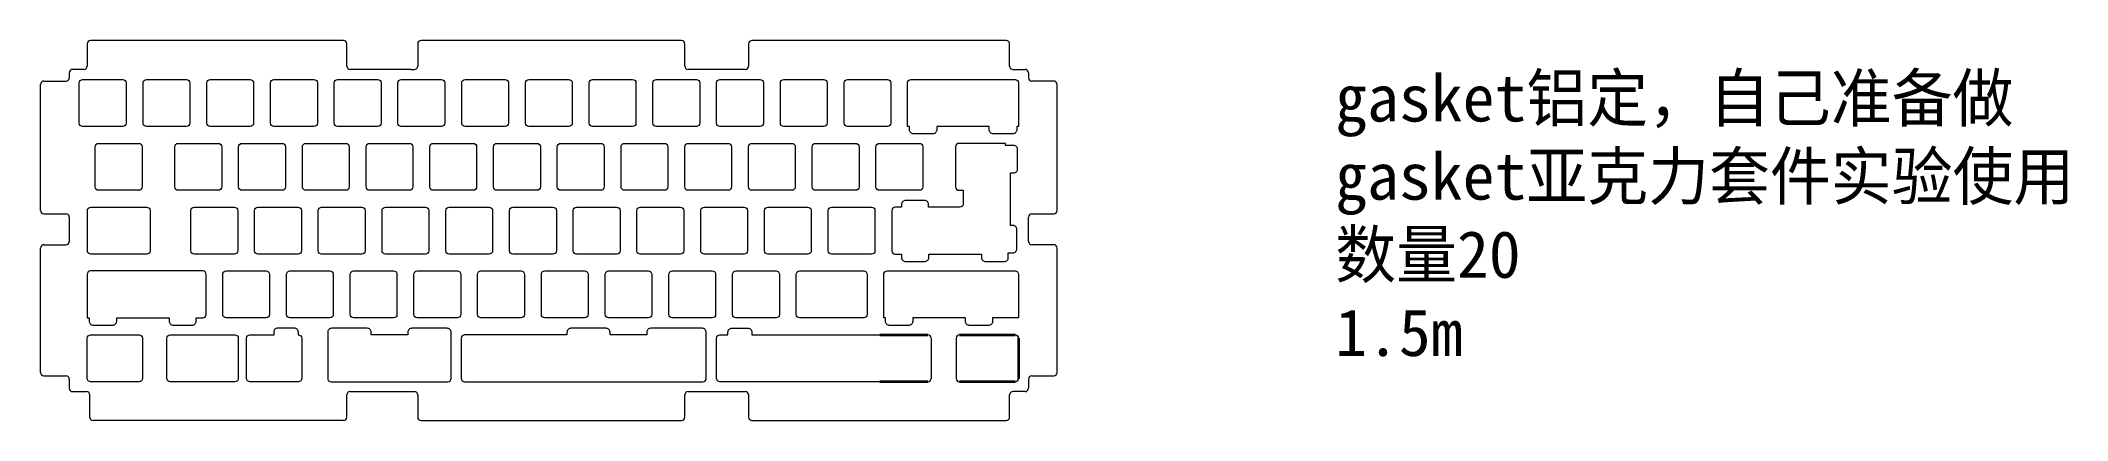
# Model space of a CAD drawing. Header units: millimetres. Extents: x 0 to 606, y 0 to 113.
import ezdxf

# ---------------------------------------------------------------- set-up
doc = ezdxf.new("R2010")
doc.units = ezdxf.units.MM
doc.layers.get('0').update_dxf_attribs({"lineweight": 35})
doc.layers.add('尺寸线层', color=3, linetype='Continuous', lineweight=18)
doc.layers.add('细实线层', color=7, linetype='Continuous', lineweight=18)

msp = doc.modelspace()

# ---------------------------------------------------------------- linework, layer by layer
for p, q in [((250.86, 25.55), (265.24, 25.55)), ((274.67, 25.55), (291.29, 25.55)), ((292.29, 24.55), (292.29, 12.55)), ((265.24, 11.55), (250.86, 11.55))]:
    msp.add_line(p, q)
at = {"color": 0}
msp.add_line((291.29, 11.55), (274.67, 11.55), dxfattribs=at)
at = {"layer": '细实线层'}
for p, q in [((13.91, 112.38), (13.91, 105.79)), ((90.53, 113.38), (14.91, 113.38)), ((91.53, 105.79), (91.53, 112.38)), ((112.73, 112.38), (112.73, 105.79)), ((191.57, 113.38), (113.73, 113.38)), ((192.57, 105.79), (192.57, 112.38)), ((211.66, 112.38), (211.66, 105.79)), ((288.68, 113.38), (212.66, 113.38)), ((289.68, 105.79), (289.68, 112.38)), ((8.59, 103.79), (8.59, 102.3)), ((12.91, 104.79), (9.59, 104.79)), ((93.53, 104.79), (92.53, 104.79)), ((110.73, 104.79), (111.73, 104.79)), ((210.66, 104.79), (193.57, 104.79)), ((290.68, 104.79), (294.29, 104.79)), ((295.29, 103.79), (295.29, 102.3)), ((0, 62.67), (0, 100.3)), ((1, 101.3), (7.59, 101.3)), ((1, 101.3), (7.59, 101.3)), ((302.88, 101.3), (296.29, 101.3)), ((303.88, 62.67), (303.88, 100.3)), ((1, 61.67), (7.59, 61.67)), ((8.59, 60.67), (8.59, 53.45)), ((295.29, 53.45), (295.29, 60.67)), ((296.29, 61.67), (302.88, 61.67)), ((0, 14.32), (0, 51.45)), ((1, 52.45), (7.59, 52.45)), ((302.88, 52.45), (296.29, 52.45)), ((303.88, 14.32), (303.88, 51.45)), ((266.24, 24.55), (266.24, 12.55)), ((273.67, 24.55), (273.67, 12.55)), ((1, 13.32), (7.59, 13.32)), ((8.59, 12.32), (8.59, 9.59)), ((295.29, 12.32), (295.29, 9.59)), ((296.29, 13.32), (302.88, 13.32)), ((9.59, 8.59), (13.7, 8.59)), ((14.7, 1), (14.7, 7.59)), ((86.83, 11.55), (98.15, 11.55)), ((91.53, 1), (91.53, 7.59)), ((92.53, 8.59), (111.73, 8.59)), ((112.73, 7.59), (112.73, 1)), ((192.57, 1), (192.57, 7.59)), ((193.57, 8.59), (210.66, 8.59)), ((211.66, 7.59), (211.66, 1)), ((289.68, 1), (289.68, 7.59)), ((294.29, 8.59), (290.68, 8.59)), ((90.53, 0), (15.7, 0)), ((113.73, 0), (191.57, 0)), ((212.66, 0), (288.68, 0))]:
    msp.add_line(p, q, dxfattribs=at)
at = {"layer": '细实线层', "linetype": 'Continuous'}
msp.add_lwpolyline([(110.73, 104.79), (93.53, 104.79, -0.414214)], format="xyb", dxfattribs=at)
at = {"layer": '细实线层'}
for points in [[(25.59, 100.75), (25.59, 88.75, -0.414214), (24.59, 87.75), (12.59, 87.75, -0.414214), (11.59, 88.75), (11.59, 100.75, -0.414214), (12.59, 101.75), (24.59, 101.75, -0.414214)], [(44.64, 100.75), (44.64, 88.75, -0.414214), (43.64, 87.75), (31.64, 87.75, -0.414214), (30.64, 88.75), (30.64, 100.75, -0.414214), (31.64, 101.75), (43.64, 101.75, -0.414214)], [(63.69, 100.75), (63.69, 88.75, -0.414214), (62.69, 87.75), (50.69, 87.75, -0.414214), (49.69, 88.75), (49.69, 100.75, -0.414214), (50.69, 101.75), (62.69, 101.75, -0.414214)], [(82.74, 100.75), (82.74, 88.75, -0.414214), (81.74, 87.75), (69.74, 87.75, -0.414214), (68.74, 88.75), (68.74, 100.75, -0.414214), (69.74, 101.75), (81.74, 101.75, -0.414214)], [(101.79, 100.75), (101.79, 88.75, -0.414214), (100.79, 87.75), (88.79, 87.75, -0.414214), (87.79, 88.75), (87.79, 100.75, -0.414214), (88.79, 101.75), (100.79, 101.75, -0.414214)], [(120.84, 100.75), (120.84, 88.75, -0.414214), (119.84, 87.75), (107.84, 87.75, -0.414214), (106.84, 88.75), (106.84, 100.75, -0.414214), (107.84, 101.75), (119.84, 101.75, -0.414214)], [(139.89, 100.75), (139.89, 88.75, -0.414214), (138.89, 87.75), (126.89, 87.75, -0.414214), (125.89, 88.75), (125.89, 100.75, -0.414214), (126.89, 101.75), (138.89, 101.75, -0.414214)], [(158.94, 100.75), (158.94, 88.75, -0.414214), (157.94, 87.75), (145.94, 87.75, -0.414214), (144.94, 88.75), (144.94, 100.75, -0.414214), (145.94, 101.75), (157.94, 101.75, -0.414214)], [(177.99, 100.75), (177.99, 88.75, -0.414214), (176.99, 87.75), (164.99, 87.75, -0.414214), (163.99, 88.75), (163.99, 100.75, -0.414214), (164.99, 101.75), (176.99, 101.75, -0.414214)], [(197.04, 100.75), (197.04, 88.75, -0.414214), (196.04, 87.75), (184.04, 87.75, -0.414214), (183.04, 88.75), (183.04, 100.75, -0.414214), (184.04, 101.75), (196.04, 101.75, -0.414214)], [(216.09, 100.75), (216.09, 88.75, -0.414214), (215.09, 87.75), (203.09, 87.75, -0.414214), (202.09, 88.75), (202.09, 100.75, -0.414214), (203.09, 101.75), (215.09, 101.75, -0.414214)], [(235.14, 100.75), (235.14, 88.75, -0.414214), (234.14, 87.75), (222.14, 87.75, -0.414214), (221.14, 88.75), (221.14, 100.75, -0.414214), (222.14, 101.75), (234.14, 101.75, -0.414214)], [(254.19, 100.75), (254.19, 88.75, -0.414214), (253.19, 87.75), (241.19, 87.75, -0.414214), (240.19, 88.75), (240.19, 100.75, -0.414214), (241.19, 101.75), (253.19, 101.75, -0.414214)], [(30.35, 81.7), (30.35, 69.7, -0.414214), (29.35, 68.7), (17.35, 68.7, -0.414214), (16.35, 69.7), (16.35, 81.7, -0.414214), (17.35, 82.7), (29.35, 82.7, -0.414214)], [(54.16, 81.7), (54.16, 69.7, -0.414214), (53.16, 68.7), (41.17, 68.7, -0.414214), (40.17, 69.7), (40.17, 81.7, -0.414214), (41.17, 82.7), (53.16, 82.7, -0.414214)], [(73.21, 81.7), (73.21, 69.7, -0.414214), (72.21, 68.7), (60.22, 68.7, -0.414214), (59.22, 69.7), (59.22, 81.7, -0.414214), (60.22, 82.7), (72.21, 82.7, -0.414214)], [(92.26, 81.7), (92.26, 69.7, -0.414214), (91.26, 68.7), (79.27, 68.7, -0.414214), (78.27, 69.7), (78.27, 81.7, -0.414214), (79.27, 82.7), (91.26, 82.7, -0.414214)], [(111.31, 81.7), (111.31, 69.7, -0.414214), (110.31, 68.7), (98.32, 68.7, -0.414214), (97.32, 69.7), (97.32, 81.7, -0.414214), (98.32, 82.7), (110.31, 82.7, -0.414214)], [(130.36, 81.7), (130.36, 69.7, -0.414214), (129.36, 68.7), (117.37, 68.7, -0.414214), (116.37, 69.7), (116.37, 81.7, -0.414214), (117.37, 82.7), (129.36, 82.7, -0.414214)], [(149.41, 81.7), (149.41, 69.7, -0.414214), (148.41, 68.7), (136.42, 68.7, -0.414214), (135.42, 69.7), (135.42, 81.7, -0.414214), (136.42, 82.7), (148.41, 82.7, -0.414214)], [(168.46, 81.7), (168.46, 69.7, -0.414214), (167.46, 68.7), (155.47, 68.7, -0.414214), (154.47, 69.7), (154.47, 81.7, -0.414214), (155.47, 82.7), (167.46, 82.7, -0.414214)], [(187.51, 81.7), (187.51, 69.7, -0.414214), (186.51, 68.7), (174.52, 68.7, -0.414214), (173.52, 69.7), (173.52, 81.7, -0.414214), (174.52, 82.7), (186.51, 82.7, -0.414214)], [(206.56, 81.7), (206.56, 69.7, -0.414214), (205.56, 68.7), (193.57, 68.7, -0.414214), (192.57, 69.7), (192.57, 81.7, -0.414214), (193.57, 82.7), (205.56, 82.7, -0.414214)], [(225.61, 81.7), (225.61, 69.7, -0.414214), (224.61, 68.7), (212.62, 68.7, -0.414214), (211.62, 69.7), (211.62, 81.7, -0.414214), (212.62, 82.7), (224.61, 82.7, -0.414214)], [(244.66, 81.7), (244.66, 69.7, -0.414214), (243.66, 68.7), (231.67, 68.7, -0.414214), (230.67, 69.7), (230.67, 81.7, -0.414214), (231.67, 82.7), (243.66, 82.7, -0.414214)], [(263.71, 81.7), (263.71, 69.7, -0.414214), (262.71, 68.7), (250.72, 68.7, -0.414214), (249.72, 69.7), (249.72, 81.7, -0.414214), (250.72, 82.7), (262.71, 82.7, -0.414214)], [(265.45, 63.65), (265.45, 64.48, 0.414214), (264.25, 65.68), (258.58, 65.68, 0.414214), (257.38, 64.48), (257.38, 63.65), (255.45, 63.65, 0.414214), (254.45, 62.65), (254.45, 50.65, 0.414214), (255.45, 49.65), (257.38, 49.65), (257.38, 48.64, 0.414214), (258.58, 47.44), (264.31, 47.44, 0.414214), (265.51, 48.64), (265.51, 49.65), (281.29, 49.65), (281.29, 48.6, 0.414214), (282.49, 47.4), (288.08, 47.4, 0.414214), (289.28, 48.6), (289.28, 50.03), (290.67, 50.03, 0.414214), (291.87, 51.23), (291.87, 56.99, 0.414214), (290.67, 58.19), (289.96, 58.19), (289.96, 73.88), (290.87, 73.88, 0.414214), (292.07, 75.08), (292.07, 80.9, 0.414214), (290.87, 82.1), (288.43, 82.1), (288.43, 82.7), (274.53, 82.7, 0.414214), (273.53, 81.7), (273.53, 69.7, 0.414214), (274.53, 68.7), (275.83, 68.7), (275.83, 64.65, -0.414214), (274.83, 63.65)], [(32.73, 62.65), (32.73, 50.65, -0.414214), (31.73, 49.65), (15.01, 49.65, -0.414214), (14.01, 50.65), (14.01, 62.65, -0.414214), (15.01, 63.65), (31.73, 63.65, -0.414214)], [(58.93, 62.65), (58.93, 50.65, -0.414214), (57.93, 49.65), (45.93, 49.65, -0.414214), (44.93, 50.65), (44.93, 62.65, -0.414214), (45.93, 63.65), (57.93, 63.65, -0.414214)], [(77.98, 62.65), (77.98, 50.65, -0.414214), (76.98, 49.65), (64.98, 49.65, -0.414214), (63.98, 50.65), (63.98, 62.65, -0.414214), (64.98, 63.65), (76.98, 63.65, -0.414214)], [(97.03, 62.65), (97.03, 50.65, -0.414214), (96.03, 49.65), (84.03, 49.65, -0.414214), (83.03, 50.65), (83.03, 62.65, -0.414214), (84.03, 63.65), (96.03, 63.65, -0.414214)], [(116.08, 62.65), (116.08, 50.65, -0.414214), (115.08, 49.65), (103.08, 49.65, -0.414214), (102.08, 50.65), (102.08, 62.65, -0.414214), (103.08, 63.65), (115.08, 63.65, -0.414214)], [(135.13, 62.65), (135.13, 50.65, -0.414214), (134.13, 49.65), (122.13, 49.65, -0.414214), (121.13, 50.65), (121.13, 62.65, -0.414214), (122.13, 63.65), (134.13, 63.65, -0.414214)], [(154.18, 62.65), (154.18, 50.65, -0.414214), (153.18, 49.65), (141.18, 49.65, -0.414214), (140.18, 50.65), (140.18, 62.65, -0.414214), (141.18, 63.65), (153.18, 63.65, -0.414214)], [(173.23, 62.65), (173.23, 50.65, -0.414214), (172.23, 49.65), (160.23, 49.65, -0.414214), (159.23, 50.65), (159.23, 62.65, -0.414214), (160.23, 63.65), (172.23, 63.65, -0.414214)], [(192.28, 62.65), (192.28, 50.65, -0.414214), (191.28, 49.65), (179.28, 49.65, -0.414214), (178.28, 50.65), (178.28, 62.65, -0.414214), (179.28, 63.65), (191.28, 63.65, -0.414214)], [(211.33, 62.65), (211.33, 50.65, -0.414214), (210.33, 49.65), (198.33, 49.65, -0.414214), (197.33, 50.65), (197.33, 62.65, -0.414214), (198.33, 63.65), (210.33, 63.65, -0.414214)], [(230.38, 62.65), (230.38, 50.65, -0.414214), (229.38, 49.65), (217.38, 49.65, -0.414214), (216.38, 50.65), (216.38, 62.65, -0.414214), (217.38, 63.65), (229.38, 63.65, -0.414214)], [(249.43, 62.65), (249.43, 50.65, -0.414214), (248.43, 49.65), (236.43, 49.65, -0.414214), (235.43, 50.65), (235.43, 62.65, -0.414214), (236.43, 63.65), (248.43, 63.65, -0.414214)], [(38.45, 30.6), (38.45, 29.65, 0.414214), (39.65, 28.45), (45.36, 28.45, 0.414214), (46.56, 29.65), (46.56, 30.6), (48.53, 30.6, 0.414214), (49.53, 31.6), (49.53, 43.6, 0.414214), (48.53, 44.6), (14.94, 44.6, 0.414214), (13.94, 43.6), (13.94, 30.6), (14.51, 30.6), (14.51, 29.65, 0.414214), (15.71, 28.45), (21.57, 28.45, 0.414214), (22.77, 29.65), (22.77, 30.6)], [(68.45, 43.6), (68.45, 31.6, -0.414214), (67.45, 30.6), (55.45, 30.6, -0.414214), (54.45, 31.6), (54.45, 43.6, -0.414214), (55.45, 44.6), (67.45, 44.6, -0.414214)], [(87.5, 43.6), (87.5, 31.6, -0.414214), (86.5, 30.6), (74.5, 30.6, -0.414214), (73.5, 31.6), (73.5, 43.6, -0.414214), (74.5, 44.6), (86.5, 44.6, -0.414214)], [(106.55, 43.6), (106.55, 31.6, -0.414214), (105.55, 30.6), (93.55, 30.6, -0.414214), (92.55, 31.6), (92.55, 43.6, -0.414214), (93.55, 44.6), (105.55, 44.6, -0.414214)], [(125.6, 43.6), (125.6, 31.6, -0.414214), (124.6, 30.6), (112.6, 30.6, -0.414214), (111.6, 31.6), (111.6, 43.6, -0.414214), (112.6, 44.6), (124.6, 44.6, -0.414214)], [(144.65, 43.6), (144.65, 31.6, -0.414214), (143.65, 30.6), (131.65, 30.6, -0.414214), (130.65, 31.6), (130.65, 43.6, -0.414214), (131.65, 44.6), (143.65, 44.6, -0.414214)], [(163.7, 43.6), (163.7, 31.6, -0.414214), (162.7, 30.6), (150.7, 30.6, -0.414214), (149.7, 31.6), (149.7, 43.6, -0.414214), (150.7, 44.6), (162.7, 44.6, -0.414214)], [(182.75, 43.6), (182.75, 31.6, -0.414214), (181.75, 30.6), (169.75, 30.6, -0.414214), (168.75, 31.6), (168.75, 43.6, -0.414214), (169.75, 44.6), (181.75, 44.6, -0.414214)], [(201.8, 43.6), (201.8, 31.6, -0.414214), (200.8, 30.6), (188.8, 30.6, -0.414214), (187.8, 31.6), (187.8, 43.6, -0.414214), (188.8, 44.6), (200.8, 44.6, -0.414214)], [(220.85, 43.6), (220.85, 31.6, -0.414214), (219.85, 30.6), (207.85, 30.6, -0.414214), (206.85, 31.6), (206.85, 43.6, -0.414214), (207.85, 44.6), (219.85, 44.6, -0.414214)], [(247.05, 43.6), (247.05, 31.6, -0.414214), (246.05, 30.6), (226.87, 30.6, -0.414214), (225.87, 31.6), (225.87, 43.6, -0.414214), (226.87, 44.6), (246.05, 44.6, -0.414214)], [(284.6, 30.6), (284.6, 29.56, -0.414214), (283.4, 28.36), (277.67, 28.36, -0.414214), (276.47, 29.56), (276.47, 30.6), (260.7, 30.6), (260.7, 29.56, -0.414214), (259.5, 28.36), (253.78, 28.36, -0.414214), (252.58, 29.56), (252.58, 30.6), (252.03, 30.6), (252.03, 43.6, -0.414214), (253.03, 44.6), (291.29, 44.6, -0.414214), (292.29, 43.6), (292.29, 30.6)], [(30.49, 24.55), (30.49, 12.55, -0.414214), (29.49, 11.55), (14.97, 11.55, -0.414214), (13.97, 12.55), (13.97, 24.55, -0.414214), (14.97, 25.55), (29.49, 25.55, -0.414214)], [(59.12, 24.55), (59.12, 12.55, -0.414214), (58.12, 11.55), (38.78, 11.55, -0.414214), (37.78, 12.55), (37.78, 24.55, -0.414214), (38.78, 25.55), (58.12, 25.55, -0.414214)], [(69.81, 25.55), (69.81, 26.46, -0.414214), (71.01, 27.66), (75.76, 27.66, -0.414214), (76.96, 26.46), (76.96, 25.55), (77.06, 25.55, -0.414214), (78.06, 24.55), (78.06, 12.55, -0.414214), (77.06, 11.55), (62.6, 11.55, -0.414214), (61.6, 12.55), (61.6, 24.55, -0.414214), (62.6, 25.55)], [(121.52, 27.49), (111, 27.49, 0.414214), (109.8, 26.29), (109.8, 25.55), (98.87, 25.55), (98.87, 26.29, 0.414214), (97.67, 27.49), (87.03, 27.49, 0.414214), (85.83, 26.29), (85.83, 12.55, 0.414214), (86.83, 11.55), (121.72, 11.55, 0.414214), (122.72, 12.55), (122.72, 26.29, 0.414214)]]:
    msp.add_lwpolyline(points, format="xyb", close=True, dxfattribs=at)
for points in [[(283.57, 87.75), (267.91, 87.75), (267.91, 86.76, -0.414214), (266.71, 85.56), (260.96, 85.56, -0.414214), (259.76, 86.76), (259.76, 87.75), (259.17, 87.75), (259.17, 100.75, -0.414214), (260.17, 101.75), (291.29, 101.75, -0.414214), (292.29, 100.75), (292.29, 87.75)], [(292.29, 87.75), (291.82, 87.75), (291.82, 86.76, -0.414214), (290.62, 85.56), (284.77, 85.56, -0.414214), (283.57, 86.76), (283.57, 87.75)], [(181.19, 25.55), (170.23, 25.55), (170.23, 26.29, 0.414214), (169.03, 27.49), (158.56, 27.49, 0.414214), (157.36, 26.29), (157.36, 25.55), (126.77, 25.55, 0.414214), (125.77, 24.55), (125.77, 12.55, 0.414214), (126.77, 11.55), (198, 11.55, 0.414214)], [(197.8, 27.49), (182.39, 27.49, 0.414214), (181.19, 26.29), (181.19, 25.55)], [(198, 11.55, 0.414214), (199, 12.55), (199, 26.29, 0.414214), (197.8, 27.49)], [(265.24, 11.55), (203.09, 11.55, -0.414214), (202.09, 12.55), (202.09, 24.55, -0.414214), (203.09, 25.55), (205.48, 25.55)], [(205.48, 25.55), (205.48, 26.33, -0.414214), (206.68, 27.53), (211.42, 27.53, -0.414214), (212.62, 26.33), (212.62, 25.55), (265.24, 25.55)], [(274.67, 25.55), (291.29, 25.55, -0.414214), (292.29, 24.55), (292.29, 12.55, -0.414214), (291.29, 11.55), (274.67, 11.55)]]:
    msp.add_lwpolyline(points, format="xyb", dxfattribs=at)
for centre, start, end in [((14.91, 112.38), 90, 180), ((90.53, 112.38), 0, 90), ((113.73, 112.38), 90, 180), ((191.57, 112.38), 360, 90), ((212.66, 112.38), 90, 180), ((288.68, 112.38), 0, 90), ((9.59, 103.79), 90, 180), ((12.91, 105.79), 270, 0), ((92.53, 105.79), 180, 270), ((111.73, 105.79), 270, 0), ((193.57, 105.79), 180, 270), ((210.66, 105.79), 270, 0), ((290.68, 105.79), 180, 270), ((294.29, 103.79), 0, 90), ((1, 100.3), 90, 180), ((7.59, 102.3), 270, 0), ((296.29, 102.3), 180, 270), ((302.88, 100.3), 360, 90), ((1, 62.67), 180, 270), ((7.59, 60.67), 0, 90), ((296.29, 60.67), 90, 180), ((302.88, 62.67), 270, 360), ((1, 51.45), 90, 180), ((7.59, 53.45), 270, 360), ((296.29, 53.45), 180, 270), ((302.88, 51.45), 0, 90), ((265.24, 24.55), 0, 90), ((274.67, 24.55), 90, 180), ((291.29, 24.55), 0, 90), ((1, 14.32), 180, 270), ((7.59, 12.32), 0, 90), ((265.24, 12.55), 270, 360), ((274.67, 12.55), 180, 270), ((291.29, 12.55), 270, 360), ((296.29, 12.32), 90, 180), ((302.88, 14.32), 270, 0), ((9.59, 9.59), 180, 270), ((13.7, 7.59), 0, 90), ((92.53, 7.59), 90, 180), ((111.73, 7.59), 0, 90), ((193.57, 7.59), 90, 180), ((210.66, 7.59), 360, 90), ((290.68, 7.59), 90, 180), ((294.29, 9.59), 270, 0), ((15.7, 1), 180, 270), ((90.53, 1), 270, 360), ((113.73, 1), 180, 270), ((191.57, 1), 270, 0), ((212.66, 1), 180, 270), ((288.68, 1), 270, 0)]:
    msp.add_arc(centre, 1, start, end, dxfattribs=at)

# ---------------------------------------------------------------- texts
at = {"layer": '尺寸线层', "insert": (386.99, 103.24), "char_height": 14, "width": 243.8276, "attachment_point": 1}
msp.add_mtext('gasket铝定，自己准备做gasket亚克力套件实验使用\\P数量20\\P1.5m', dxfattribs=at)

doc.saveas('drawing.dxf')
